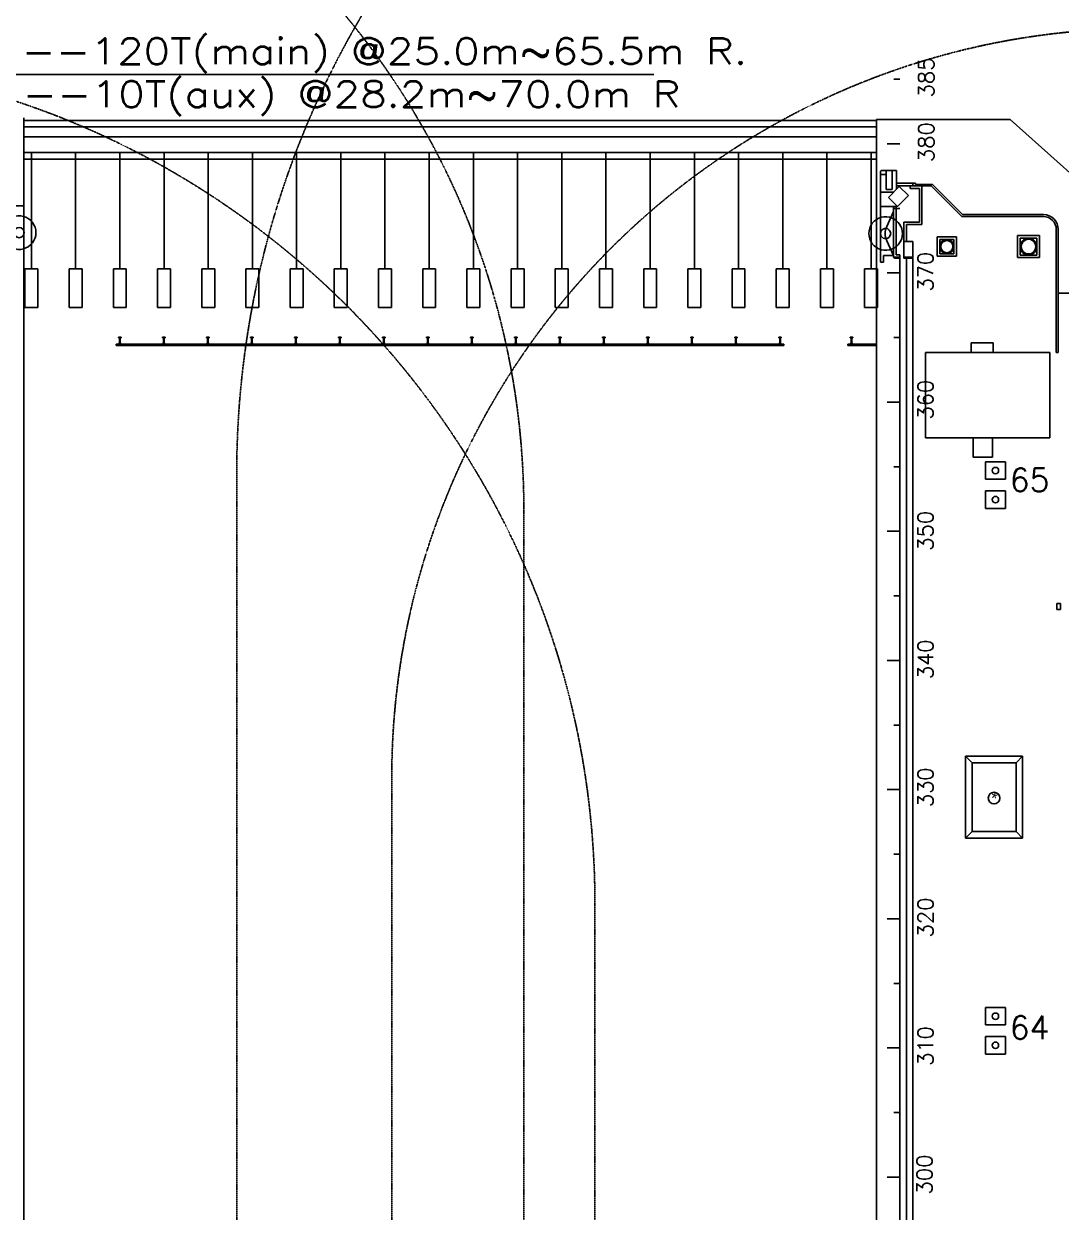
# Model space of a CAD drawing. Header units: inches. Extents: x 2621776591 to 2623670951, y 363331607 to 364354604.
# Drawn here: x 2622812144 to 2622892428, y 364053893 to 364145902 of the extents above; entities that cross this region are included whole.
import ezdxf
from ezdxf.enums import TextEntityAlignment as Align

# ---------------------------------------------------------------- set-up
doc = ezdxf.new("R2010")
doc.units = ezdxf.units.IN
doc.header["$MEASUREMENT"] = 0
doc.linetypes.add('BORDERX2', pattern=[3.5, 1, -0.5, 1, -0.5, 0, -0.5])
for name, color, linetype in [('ANCHOR POINT', 7, 'Continuous'), ('BLDG', 3, 'Continuous'), ('BOLLARD', 1, 'Continuous'), ('Bollard Nos.', 7, 'Continuous'), ('BOLLARD1', 1, 'Continuous'), ('DIM', 8, 'Continuous'), ('Dock CH Text', 8, 'Continuous'), ('Dock Chainage', 8, 'Continuous'), ('DOCK GATE', 7, 'Continuous'), ('LTOWER', 2, 'Continuous'), ('PIER', 7, 'Continuous'), ('PLAN', 2, 'Continuous'), ('THRUST BLOCK', 7, 'Continuous')]:
    doc.layers.add(name, color=color, linetype=linetype)
doc.layers.add('CRANE', color=7, linetype='Continuous', true_color=0x7f3f7f)
doc.layers.get('BOLLARD1').off()
doc.styles.add('ROMANS', font='romans')
doc.styles.get("Standard").update_dxf_attribs({"font": 'arial.ttf'})

# ---------------------------------------------------------------- blocks, each defined once
blk = doc.blocks.new('A$C48C768FC')
at = {"layer": 'Dock Chainage'}
for p, q in [((315350, 430000), (315825, 430000)), ((314850, 425000), (315825, 425000)), ((315350, 420000), (315825, 420000)), ((314850, 415000), (315825, 415000)), ((315350, 410000), (315825, 410000)), ((314850, 405000), (315825, 405000)), ((315350, 400000), (315825, 400000)), ((314850, 395000), (315825, 395000)), ((315350, 390000), (315825, 390000)), ((314850, 385000), (315825, 385000)), ((315350, 380000), (315825, 380000)), ((314850, 375000), (315825, 375000)), ((315350, 370000), (315825, 370000)), ((314850, 365000), (315825, 365000)), ((315350, 360000), (315825, 360000)), ((314850, 355000), (315825, 355000)), ((315350, 350000), (315825, 350000)), ((314850, 345000), (315825, 345000))]:
    blk.add_line(p, q, dxfattribs=at)
at = {"layer": 'Dock CH Text', "style": 'ROMANS'}
for s, p in [('385', (318466, 430126)), ('380', (318466, 425126)), ('370', (318401, 415101)), ('360', (318401, 405191)), ('350', (318401, 395039)), ('340', (318401, 385089)), ('330', (318401, 375180)), ('320', (318401, 365107)), ('310', (318401, 355155)), ('300', (318326, 345203))]:
    blk.add_text(s, height=1200, rotation=90, dxfattribs=at).set_placement(p, align=Align.CENTER)
blk = doc.blocks.new('BOLLARD1')
at = {"layer": 'BOLLARD'}
for p, q in [((-3325, -1200), (-1775, -1200)), ((-3325, -1200), (-3325, -2550)), ((-1775, -1200), (-1775, -2550)), ((-3325, -2550), (-1775, -2550)), ((-3325, -3450), (-3325, -4800)), ((-3325, -3450), (-1775, -3450)), ((-1775, -3450), (-1775, -4800)), ((-3325, -4800), (-1775, -4800))]:
    blk.add_line(p, q, dxfattribs=at)
for centre in [(-2550, -1875), (-2550, -4125)]:
    blk.add_circle(centre, 250, dxfattribs=at)
blk = doc.blocks.new('A$C6b66f7a2')
at = {"layer": 'BOLLARD1', "rotation": 180}
blk.add_blockref('BOLLARD1', (2622884786, 364107187), dxfattribs=at)
at = {"layer": 'BOLLARD1', "xscale": -1}
blk.add_blockref('BOLLARD1', (2622884786, 364070942), dxfattribs=at)
at = {"layer": 'Bollard Nos.', "style": 'ROMANS'}
for s, p in [('65', (2622888442, 364109692)), ('64', (2622888442, 364067286))]:
    blk.add_text(s, height=1800, dxfattribs=at).set_placement(p)

msp = doc.modelspace()

# ---------------------------------------------------------------- linework, layer by layer
at = {"layer": 'ANCHOR POINT'}
for p, q in [((2622892083.8, 364101014.8), (2622892383.8, 364101014.8)), ((2622892083.8, 364100564.8), (2622892083.8, 364101014.8)), ((2622892083.8, 364100564.8), (2622892383.8, 364100564.8)), ((2622892383.8, 364100564.8), (2622892383.8, 364101014.8))]:
    msp.add_line(p, q, dxfattribs=at)
at = {"layer": 'BLDG'}
for p, q in [((2622885468.8, 364120449.8), (2622885468.8, 364121199.8)), ((2622887168.8, 364121199.8), (2622885468.8, 364121199.8)), ((2622887168.8, 364120449.8), (2622887168.8, 364121199.8)), ((2622891544.3, 364120449.8), (2622881929.3, 364120449.8)), ((2622881929.3, 364113849.8), (2622881929.3, 364120449.8)), ((2622891544.3, 364113849.8), (2622891544.3, 364120449.8)), ((2622891544.3, 364113849.8), (2622881929.3, 364113849.8)), ((2622885612, 364113849.8), (2622885612, 364112349.8)), ((2622887112, 364112349.8), (2622887112, 364113849.8)), ((2622885612, 364112349.8), (2622887112, 364112349.8))]:
    msp.add_line(p, q, dxfattribs=at)
at = {"layer": 'CRANE', "color": 7, "linetype": 'Continuous'}
msp.add_line((2622803658.8, 364141986.6, 0), (2622860893.9, 364141986.6, 0), dxfattribs=at)
at = {"layer": 'CRANE', "linetype": 'BORDERX2'}
for p, q in [((2622828621.1, 364111009, 0), (2622828621.1, 363568050.6, 0)), ((2622850843.7, 364108242.3, 0), (2622850843.7, 363612984.6, 0)), ((2622840620.7, 364087548.4, 0), (2622840620.7, 363544555.7, 0)), ((2622856343.8, 363643484.6, 0), (2622856343.8, 364077774.5, 0))]:
    msp.add_line(p, q, dxfattribs=at)
for centre, radius, start, end in [((2622898620.7, 364111009, 0), 70000, 0, 180), ((2622790843.7, 364108242.3, 0), 60000, 0, 180), ((2622898620.7, 364087532.9, 0), 58000, 359.984697, 180.015303), ((2622790843.8, 364077742.3, 0), 65500, 0, 180)]:
    msp.add_arc(centre, radius, start, end, dxfattribs=at)
at = {"layer": 'DOCK GATE'}
for p, q in [((2622812143.8, 364138424.3), (2622878143.8, 364138424.3)), ((2622812143.8, 364137924.3), (2622878143.8, 364137924.3)), ((2622878143.8, 364137160.1), (2622812143.8, 364137160.1)), ((2622812143.8, 364135924.3), (2622878143.8, 364135924.3)), ((2622812143.8, 364135424.3), (2622878143.8, 364135424.3))]:
    msp.add_line(p, q, dxfattribs=at)
at = {"layer": 'LTOWER'}
for p, q in [((2622885529, 364088689.8), (2622885029, 364089189.8)), ((2622889429, 364089189.8), (2622885029, 364089189.8)), ((2622885029, 364089189.8), (2622885029, 364082864.8)), ((2622885529, 364088689.8), (2622885529, 364083364.8)), ((2622888929, 364088689.8), (2622885529, 364088689.8)), ((2622888929, 364088689.8), (2622889429, 364089189.8)), ((2622888929, 364088689.8), (2622888929, 364083364.8)), ((2622889429, 364089189.8), (2622889429, 364082864.8)), ((2622885029, 364082864.8), (2622885529, 364083364.8)), ((2622889429, 364082864.8), (2622885029, 364082864.8)), ((2622888929, 364083364.8), (2622885529, 364083364.8)), ((2622889429, 364082864.8), (2622888929, 364083364.8))]:
    msp.add_line(p, q, dxfattribs=at)
msp.add_circle((2622887229, 364085955.3), 450, dxfattribs=at)
at = {"layer": 'PIER'}
for p, q in [((2622812143.8, 363756609.7), (2622812143.8, 364138609.7)), ((2622878143.8, 363756609.7), (2622878143.8, 364138494.3)), ((2622888482.6, 364138494.3), (2622878143.8, 364138494.3)), ((2622894986.5, 364132670.8), (2622888482.6, 364138494.3)), ((2622879943.8, 363752199.3), (2622879943.8, 364128024.8)), ((2622880443.8, 363745499.3), (2622880443.8, 364127749.8)), ((2622880943.8, 363743799.3), (2622880943.8, 364127749.8))]:
    msp.add_line(p, q, dxfattribs=at)
at = {"layer": 'PLAN'}
for p, q in [((2622878483.8, 364134539.8), (2622878443.8, 364134499.8)), ((2622878443.8, 364131789.8), (2622878443.8, 364134499.8)), ((2622879693.8, 364134539.8), (2622878483.8, 364134539.8)), ((2622878888.8, 364133069.8), (2622878888.8, 364134539.8)), ((2622879348.8, 364133069.8), (2622879348.8, 364134539.8)), ((2622879693.8, 364133109.9), (2622879693.8, 364134539.8)), ((2622878888.8, 364134239.8), (2622878443.8, 364134239.8)), ((2622879688.8, 364133549.8), (2622881148.8, 364133549.8)), ((2622880948.8, 364133549.8), (2622880948.8, 364133349.8)), ((2622881148.8, 364133549.8), (2622881148.8, 364133449.8)), ((2622881148.8, 364133449.8), (2622882464.8, 364133449.8)), ((2622884789.8, 364131124.8), (2622882464.8, 364133449.8)), ((2622879453.7, 364132869.8), (2622878443.8, 364132869.8)), ((2622879348.8, 364133069.8), (2622878888.8, 364133069.8)), ((2622879049.1, 364132465.2), (2622879897.6, 364133313.7)), ((2622879756.2, 364131758.1), (2622879049.1, 364132465.2)), ((2622879688.8, 364133349.8), (2622882352.7, 364133349.8)), ((2622879756.2, 364131758.1), (2622880604.7, 364132606.6)), ((2622880604.7, 364132606.6), (2622879897.6, 364133313.7)), ((2622880748.8, 364133349.8), (2622880748.8, 364133149.8)), ((2622880748.8, 364133149.8), (2622881448.8, 364133149.8)), ((2622881448.8, 364133149.8), (2622881448.8, 364130549.8)), ((2622881648.8, 364133349.8), (2622881648.8, 364130349.8)), ((2622884727.7, 364130974.8), (2622882352.7, 364133349.8)), ((2622810733.8, 364131819.7), (2622812143.8, 364131819.7)), ((2622878443.8, 364127449.8), (2622878443.8, 364131874.8)), ((2622878483.8, 364131749.8), (2622878443.8, 364131789.8)), ((2622879663.8, 364131749.8), (2622878483.8, 364131749.8)), ((2622879458.8, 364131749.8), (2622879458.8, 364127824.8)), ((2622879658.8, 364131749.8), (2622879658.8, 364128024.8)), ((2622879458.8, 364131374.8), (2622878930.3, 364130218.1)), ((2622891047.8, 364130974.8), (2622884727.7, 364130974.8)), ((2622891047.8, 364131124.8), (2622884789.8, 364131124.8)), ((2622880243.8, 364127749.8), (2622880243.8, 364130549.8)), ((2622881448.8, 364130549.8), (2622880243.8, 364130549.8)), ((2622880443.8, 364130349.8), (2622880443.8, 364129049.8)), ((2622881648.8, 364130349.8), (2622880443.8, 364130349.8)), ((2622892047.8, 364129974.8), (2622892047.8, 364120449.8)), ((2622892197.8, 364129974.8), (2622892197.8, 364120449.8)), ((2622878930.3, 364129106.4), (2622879458.8, 364127949.8)), ((2622880243.8, 364129049.8), (2622880943.8, 364129049.8)), ((2622880943.8, 364129049.8), (2622880943.8, 364127749.8)), ((2622882829.8, 364127899.8), (2622882829.8, 364129399.8)), ((2622882829.8, 364129399.8), (2622884329.8, 364129399.8)), ((2622883029.8, 364128099.8), (2622883029.8, 364129199.8)), ((2622883029.8, 364129199.8), (2622884129.8, 364129199.8)), ((2622884129.8, 364128099.8), (2622884129.8, 364129199.8)), ((2622884329.8, 364127899.8), (2622884329.8, 364129399.8)), ((2622889048.8, 364129499.8), (2622890748.8, 364129499.8)), ((2622889048.8, 364127799.8), (2622889048.8, 364129499.8)), ((2622889248.8, 364129299.8), (2622890548.8, 364129299.8)), ((2622889248.8, 364127999.8), (2622889248.8, 364129299.8)), ((2622890548.8, 364127999.8), (2622890548.8, 364129299.8)), ((2622890748.8, 364127799.8), (2622890748.8, 364129499.8)), ((2622878673.8, 364127449.8), (2622878673.8, 364127949.8)), ((2622878673.8, 364127949.8), (2622879458.8, 364127949.8)), ((2622879943.8, 364128024.8), (2622879658.8, 364128024.8)), ((2622882829.8, 364127899.8), (2622884329.8, 364127899.8)), ((2622883029.8, 364128099.8), (2622884129.8, 364128099.8)), ((2622889248.8, 364127999.8), (2622890548.8, 364127999.8)), ((2622878443.8, 364127449.8), (2622878673.8, 364127449.8)), ((2622879543.2, 364127749.8), (2622879458.8, 364127824.8)), ((2622879943.8, 364127824.8), (2622879458.8, 364127824.8)), ((2622879828.2, 364127749.8), (2622879543.2, 364127749.8)), ((2622879943.8, 364127824.8), (2622879828.2, 364127749.8)), ((2622880943.8, 364127824.8), (2622880243.8, 364127824.8)), ((2622880243.8, 364127749.8), (2622880943.8, 364127749.8)), ((2622889048.8, 364127799.8), (2622890748.8, 364127799.8)), ((2622892218.8, 364125049.8), (2622898693.8, 364125049.8)), ((2622819474.7, 364121649.2), (2622819677.6, 364121649.2)), ((2622819474.7, 364121596.8), (2622819474.7, 364121649.2)), ((2622819550.4, 364121596.8), (2622819474.7, 364121596.8)), ((2622819550.4, 364121144.7), (2622819550.4, 364121596.8)), ((2622819677.6, 364121596.8), (2622819601.9, 364121596.8)), ((2622819601.9, 364121596.8), (2622819601.9, 364121144.7)), ((2622819677.6, 364121649.2), (2622819677.6, 364121596.8)), ((2622822880.7, 364121649.2), (2622823083.6, 364121649.2)), ((2622822880.7, 364121596.8), (2622822880.7, 364121649.2)), ((2622822956.4, 364121596.8), (2622822880.7, 364121596.8)), ((2622822956.4, 364121144.7), (2622822956.4, 364121596.8)), ((2622823007.9, 364121596.8), (2622823007.9, 364121144.7)), ((2622823083.6, 364121596.8), (2622823007.9, 364121596.8)), ((2622823083.6, 364121649.2), (2622823083.6, 364121596.8)), ((2622826286.7, 364121649.2), (2622826489.6, 364121649.2)), ((2622826286.7, 364121596.8), (2622826286.7, 364121649.2)), ((2622826362.4, 364121596.8), (2622826286.7, 364121596.8)), ((2622826362.4, 364121144.7), (2622826362.4, 364121596.8)), ((2622826489.6, 364121596.8), (2622826413.9, 364121596.8)), ((2622826413.9, 364121596.8), (2622826413.9, 364121144.7)), ((2622826489.6, 364121649.2), (2622826489.6, 364121596.8)), ((2622829692.7, 364121596.8), (2622829692.7, 364121649.2)), ((2622829692.7, 364121649.2), (2622829895.6, 364121649.2)), ((2622829768.4, 364121596.8), (2622829692.7, 364121596.8)), ((2622829768.4, 364121144.7), (2622829768.4, 364121596.8)), ((2622829895.6, 364121596.8), (2622829819.9, 364121596.8)), ((2622829819.9, 364121596.8), (2622829819.9, 364121144.7)), ((2622829895.6, 364121649.2), (2622829895.6, 364121596.8)), ((2622833098.7, 364121596.8), (2622833098.7, 364121649.2)), ((2622833098.7, 364121649.2), (2622833301.6, 364121649.2)), ((2622833174.4, 364121596.8), (2622833098.7, 364121596.8)), ((2622833174.4, 364121144.7), (2622833174.4, 364121596.8)), ((2622833225.9, 364121596.8), (2622833225.9, 364121144.7)), ((2622833301.6, 364121596.8), (2622833225.9, 364121596.8)), ((2622833301.6, 364121649.2), (2622833301.6, 364121596.8)), ((2622836504.7, 364121596.8), (2622836504.7, 364121649.2)), ((2622836504.7, 364121649.2), (2622836707.6, 364121649.2)), ((2622836580.4, 364121596.8), (2622836504.7, 364121596.8)), ((2622836580.4, 364121144.7), (2622836580.4, 364121596.8)), ((2622836707.6, 364121596.8), (2622836631.9, 364121596.8)), ((2622836631.9, 364121596.8), (2622836631.9, 364121144.7)), ((2622836707.6, 364121649.2), (2622836707.6, 364121596.8)), ((2622839910.7, 364121649.2), (2622840113.6, 364121649.2)), ((2622839910.7, 364121596.8), (2622839910.7, 364121649.2)), ((2622839986.4, 364121596.8), (2622839910.7, 364121596.8)), ((2622839986.4, 364121144.7), (2622839986.4, 364121596.8)), ((2622840037.9, 364121596.8), (2622840037.9, 364121144.7)), ((2622840113.6, 364121596.8), (2622840037.9, 364121596.8)), ((2622840113.6, 364121649.2), (2622840113.6, 364121596.8)), ((2622843316.7, 364121649.2), (2622843519.6, 364121649.2)), ((2622843316.7, 364121596.8), (2622843316.7, 364121649.2)), ((2622843392.4, 364121596.8), (2622843316.7, 364121596.8)), ((2622843392.4, 364121144.7), (2622843392.4, 364121596.8)), ((2622843519.6, 364121596.8), (2622843443.9, 364121596.8)), ((2622843443.9, 364121596.8), (2622843443.9, 364121144.7)), ((2622843519.6, 364121649.2), (2622843519.6, 364121596.8)), ((2622846722.7, 364121596.8), (2622846722.7, 364121649.2)), ((2622846722.7, 364121649.2), (2622846925.6, 364121649.2)), ((2622846798.4, 364121596.8), (2622846722.7, 364121596.8)), ((2622846798.4, 364121144.7), (2622846798.4, 364121596.8)), ((2622846849.9, 364121596.8), (2622846849.9, 364121144.7)), ((2622846925.6, 364121596.8), (2622846849.9, 364121596.8)), ((2622846925.6, 364121649.2), (2622846925.6, 364121596.8)), ((2622850128.7, 364121649.2), (2622850331.6, 364121649.2)), ((2622850128.7, 364121596.8), (2622850128.7, 364121649.2)), ((2622850204.4, 364121596.8), (2622850128.7, 364121596.8)), ((2622850204.4, 364121144.7), (2622850204.4, 364121596.8)), ((2622850331.6, 364121596.8), (2622850255.9, 364121596.8)), ((2622850255.9, 364121596.8), (2622850255.9, 364121144.7)), ((2622850331.6, 364121649.2), (2622850331.6, 364121596.8)), ((2622853534.7, 364121596.8), (2622853534.7, 364121649.2)), ((2622853534.7, 364121649.2), (2622853737.6, 364121649.2)), ((2622853610.4, 364121596.8), (2622853534.7, 364121596.8)), ((2622853610.4, 364121144.7), (2622853610.4, 364121596.8)), ((2622853737.6, 364121596.8), (2622853661.9, 364121596.8)), ((2622853661.9, 364121596.8), (2622853661.9, 364121144.7)), ((2622853737.6, 364121649.2), (2622853737.6, 364121596.8)), ((2622856940.7, 364121649.2), (2622857143.6, 364121649.2)), ((2622856940.7, 364121596.8), (2622856940.7, 364121649.2)), ((2622857016.4, 364121596.8), (2622856940.7, 364121596.8)), ((2622857016.4, 364121144.7), (2622857016.4, 364121596.8)), ((2622857067.9, 364121596.8), (2622857067.9, 364121144.7)), ((2622857143.6, 364121596.8), (2622857067.9, 364121596.8)), ((2622857143.6, 364121649.2), (2622857143.6, 364121596.8)), ((2622860346.7, 364121649.2), (2622860549.6, 364121649.2)), ((2622860346.7, 364121596.8), (2622860346.7, 364121649.2)), ((2622860422.4, 364121596.8), (2622860346.7, 364121596.8)), ((2622860422.4, 364121144.7), (2622860422.4, 364121596.8)), ((2622860473.9, 364121596.8), (2622860473.9, 364121144.7)), ((2622860549.6, 364121596.8), (2622860473.9, 364121596.8)), ((2622860549.6, 364121649.2), (2622860549.6, 364121596.8)), ((2622863752.7, 364121596.8), (2622863752.7, 364121649.2)), ((2622863752.7, 364121649.2), (2622863955.6, 364121649.2)), ((2622863828.4, 364121596.8), (2622863752.7, 364121596.8)), ((2622863828.4, 364121144.7), (2622863828.4, 364121596.8)), ((2622863955.6, 364121596.8), (2622863879.9, 364121596.8)), ((2622863879.9, 364121596.8), (2622863879.9, 364121144.7)), ((2622863955.6, 364121649.2), (2622863955.6, 364121596.8)), ((2622867158.7, 364121649.2), (2622867361.6, 364121649.2)), ((2622867158.7, 364121596.8), (2622867158.7, 364121649.2)), ((2622867234.4, 364121596.8), (2622867158.7, 364121596.8)), ((2622867234.4, 364121144.7), (2622867234.4, 364121596.8)), ((2622867285.9, 364121596.8), (2622867285.9, 364121144.7)), ((2622867361.6, 364121596.8), (2622867285.9, 364121596.8)), ((2622867361.6, 364121649.2), (2622867361.6, 364121596.8)), ((2622870564.7, 364121596.8), (2622870564.7, 364121649.2)), ((2622870564.7, 364121649.2), (2622870767.6, 364121649.2)), ((2622870640.4, 364121596.8), (2622870564.7, 364121596.8)), ((2622870640.4, 364121144.7), (2622870640.4, 364121596.8)), ((2622870691.9, 364121596.8), (2622870691.9, 364121144.7)), ((2622870767.6, 364121596.8), (2622870691.9, 364121596.8)), ((2622870767.6, 364121649.2), (2622870767.6, 364121596.8)), ((2622876100.3, 364121649.2), (2622876303.2, 364121649.2)), ((2622876100.3, 364121596.8), (2622876100.3, 364121649.2)), ((2622876176, 364121596.8), (2622876100.3, 364121596.8)), ((2622876176, 364121144.7), (2622876176, 364121596.8)), ((2622876303.2, 364121596.8), (2622876227.5, 364121596.8)), ((2622876227.5, 364121596.8), (2622876227.5, 364121144.7)), ((2622876303.2, 364121649.2), (2622876303.2, 364121596.8)), ((2622819285.9, 364121092.2), (2622819285.9, 364121004.9)), ((2622870956.4, 364121092.2), (2622819285.9, 364121092.2)), ((2622870956.4, 364121004.9), (2622819285.9, 364121004.9)), ((2622819474.7, 364121092.2), (2622819474.7, 364121144.7)), ((2622819474.7, 364121144.7), (2622819550.4, 364121144.7)), ((2622819677.6, 364121092.2), (2622819474.7, 364121092.2)), ((2622819601.9, 364121144.7), (2622819677.6, 364121144.7)), ((2622819677.6, 364121144.7), (2622819677.6, 364121092.2)), ((2622822880.7, 364121144.7), (2622822956.4, 364121144.7)), ((2622822880.7, 364121092.2), (2622822880.7, 364121144.7)), ((2622823083.6, 364121092.2), (2622822880.7, 364121092.2)), ((2622823007.9, 364121144.7), (2622823083.6, 364121144.7)), ((2622823083.6, 364121144.7), (2622823083.6, 364121092.2)), ((2622826286.7, 364121144.7), (2622826362.4, 364121144.7)), ((2622826286.7, 364121092.2), (2622826286.7, 364121144.7)), ((2622826489.6, 364121092.2), (2622826286.7, 364121092.2)), ((2622826413.9, 364121144.7), (2622826489.6, 364121144.7)), ((2622826489.6, 364121144.7), (2622826489.6, 364121092.2)), ((2622829692.7, 364121144.7), (2622829768.4, 364121144.7)), ((2622829692.7, 364121092.2), (2622829692.7, 364121144.7)), ((2622829895.6, 364121092.2), (2622829692.7, 364121092.2)), ((2622829819.9, 364121144.7), (2622829895.6, 364121144.7)), ((2622829895.6, 364121144.7), (2622829895.6, 364121092.2)), ((2622833098.7, 364121144.7), (2622833174.4, 364121144.7)), ((2622833098.7, 364121092.2), (2622833098.7, 364121144.7)), ((2622833301.6, 364121092.2), (2622833098.7, 364121092.2)), ((2622833225.9, 364121144.7), (2622833301.6, 364121144.7)), ((2622833301.6, 364121144.7), (2622833301.6, 364121092.2)), ((2622836504.7, 364121092.2), (2622836504.7, 364121144.7)), ((2622836504.7, 364121144.7), (2622836580.4, 364121144.7)), ((2622836707.6, 364121092.2), (2622836504.7, 364121092.2)), ((2622836631.9, 364121144.7), (2622836707.6, 364121144.7)), ((2622836707.6, 364121144.7), (2622836707.6, 364121092.2)), ((2622839910.7, 364121144.7), (2622839986.4, 364121144.7)), ((2622839910.7, 364121092.2), (2622839910.7, 364121144.7)), ((2622840113.6, 364121092.2), (2622839910.7, 364121092.2)), ((2622840037.9, 364121144.7), (2622840113.6, 364121144.7)), ((2622840113.6, 364121144.7), (2622840113.6, 364121092.2)), ((2622843316.7, 364121144.7), (2622843392.4, 364121144.7)), ((2622843316.7, 364121092.2), (2622843316.7, 364121144.7)), ((2622843519.6, 364121092.2), (2622843316.7, 364121092.2)), ((2622843443.9, 364121144.7), (2622843519.6, 364121144.7)), ((2622843519.6, 364121144.7), (2622843519.6, 364121092.2)), ((2622846722.7, 364121092.2), (2622846722.7, 364121144.7)), ((2622846722.7, 364121144.7), (2622846798.4, 364121144.7)), ((2622846925.6, 364121092.2), (2622846722.7, 364121092.2)), ((2622846849.9, 364121144.7), (2622846925.6, 364121144.7)), ((2622846925.6, 364121144.7), (2622846925.6, 364121092.2)), ((2622850128.7, 364121144.7), (2622850204.4, 364121144.7)), ((2622850128.7, 364121092.2), (2622850128.7, 364121144.7)), ((2622850331.6, 364121092.2), (2622850128.7, 364121092.2)), ((2622850255.9, 364121144.7), (2622850331.6, 364121144.7)), ((2622850331.6, 364121144.7), (2622850331.6, 364121092.2)), ((2622853534.7, 364121144.7), (2622853610.4, 364121144.7)), ((2622853534.7, 364121092.2), (2622853534.7, 364121144.7)), ((2622853737.6, 364121092.2), (2622853534.7, 364121092.2)), ((2622853661.9, 364121144.7), (2622853737.6, 364121144.7)), ((2622853737.6, 364121144.7), (2622853737.6, 364121092.2)), ((2622856940.7, 364121144.7), (2622857016.4, 364121144.7)), ((2622856940.7, 364121092.2), (2622856940.7, 364121144.7)), ((2622857143.6, 364121092.2), (2622856940.7, 364121092.2)), ((2622857067.9, 364121144.7), (2622857143.6, 364121144.7)), ((2622857143.6, 364121144.7), (2622857143.6, 364121092.2)), ((2622860346.7, 364121092.2), (2622860346.7, 364121144.7)), ((2622860346.7, 364121144.7), (2622860422.4, 364121144.7)), ((2622860549.6, 364121092.2), (2622860346.7, 364121092.2)), ((2622860473.9, 364121144.7), (2622860549.6, 364121144.7)), ((2622860549.6, 364121144.7), (2622860549.6, 364121092.2)), ((2622863752.7, 364121144.7), (2622863828.4, 364121144.7)), ((2622863752.7, 364121092.2), (2622863752.7, 364121144.7)), ((2622863955.6, 364121092.2), (2622863752.7, 364121092.2)), ((2622863879.9, 364121144.7), (2622863955.6, 364121144.7)), ((2622863955.6, 364121144.7), (2622863955.6, 364121092.2)), ((2622867158.7, 364121144.7), (2622867234.4, 364121144.7)), ((2622867158.7, 364121092.2), (2622867158.7, 364121144.7)), ((2622867361.6, 364121092.2), (2622867158.7, 364121092.2)), ((2622867285.9, 364121144.7), (2622867361.6, 364121144.7)), ((2622867361.6, 364121144.7), (2622867361.6, 364121092.2)), ((2622870564.7, 364121092.2), (2622870564.7, 364121144.7)), ((2622870564.7, 364121144.7), (2622870640.4, 364121144.7)), ((2622870767.6, 364121092.2), (2622870564.7, 364121092.2)), ((2622870691.9, 364121144.7), (2622870767.6, 364121144.7)), ((2622870767.6, 364121144.7), (2622870767.6, 364121092.2)), ((2622870956.4, 364121092.2), (2622870956.4, 364121004.9)), ((2622878143.8, 364121092.2), (2622875911.5, 364121092.2)), ((2622875911.5, 364121092.2), (2622875911.5, 364121004.9)), ((2622878143.8, 364121004.9), (2622875911.5, 364121004.9)), ((2622876100.3, 364121092.2), (2622876100.3, 364121144.7)), ((2622876100.3, 364121144.7), (2622876176, 364121144.7)), ((2622876303.2, 364121092.2), (2622876100.3, 364121092.2)), ((2622876227.5, 364121144.7), (2622876303.2, 364121144.7)), ((2622876303.2, 364121144.7), (2622876303.2, 364121092.2)), ((2622892047.8, 364120449.8), (2622892197.8, 364120449.8))]:
    msp.add_line(p, q, dxfattribs=at)
for centre, radius in [((2622811784.8, 364129732.2), 394), ((2622883579.8, 364128649.8), 550), ((2622883579.8, 364128649.8), 470), ((2622889898.8, 364128649.8), 650), ((2622889898.8, 364128649.8), 570)]:
    msp.add_circle(centre, radius, dxfattribs=at)
for centre, radius, start, end in [((2622811784.8, 364129732.2), 1300, 246.820955, 113.179045), ((2622878837.8, 364129662.3), 1300, 66.820955, 293.179045), ((2622878837.8, 364129662.2), 1300, 293.178569, 66.821431), ((2622891047.8, 364129974.8), 1150, 0, 90), ((2622891047.8, 364129974.8), 1000, 0, 90), ((2622878837.8, 364129662.3), 394, 86.754498, 273.245502), ((2622879993.8, 364129662.3), 1200, 152.407174, 207.592826), ((2622878837.8, 364129662.3), 394, 273.245529, 86.754471)]:
    msp.add_arc(centre, radius, start, end, dxfattribs=at)
at = {"layer": 'THRUST BLOCK'}
for p, q in [((2622812736.1, 364126924.3), (2622812736.1, 364135924.3)), ((2622816156.1, 364126924.3), (2622816156.1, 364135924.3)), ((2622819576.1, 364126924.3), (2622819576.1, 364135924.3)), ((2622822996.1, 364126924.3), (2622822996.1, 364135924.3)), ((2622826416.1, 364126924.3), (2622826416.1, 364135924.3)), ((2622829836.1, 364126924.3), (2622829836.1, 364135924.3)), ((2622833256.1, 364126924.3), (2622833256.1, 364135924.3)), ((2622836676.1, 364126924.3), (2622836676.1, 364135924.3)), ((2622840096.1, 364126924.3), (2622840096.1, 364135924.3)), ((2622843516.1, 364126924.3), (2622843516.1, 364135924.3)), ((2622846936.1, 364126924.3), (2622846936.1, 364135924.3)), ((2622850356.1, 364126924.3), (2622850356.1, 364135924.3)), ((2622853776.1, 364126924.3), (2622853776.1, 364135924.3)), ((2622857196.1, 364126924.3), (2622857196.1, 364135924.3)), ((2622860616.1, 364126924.3), (2622860616.1, 364135924.3)), ((2622864036.1, 364126924.3), (2622864036.1, 364135924.3)), ((2622867456.1, 364126924.3), (2622867456.1, 364135924.3)), ((2622870876.1, 364126924.3), (2622870876.1, 364135924.3)), ((2622874296.1, 364126924.3), (2622874296.1, 364135924.3)), ((2622877716.1, 364126924.3), (2622877716.1, 364135924.3)), ((2622813236.1, 364126924.3), (2622812236.1, 364126924.3)), ((2622812236.1, 364126924.3), (2622812236.1, 364123924.3)), ((2622813236.1, 364123924.3), (2622813236.1, 364126924.3)), ((2622816656.1, 364126924.3), (2622815656.1, 364126924.3)), ((2622815656.1, 364126924.3), (2622815656.1, 364123924.3)), ((2622816656.1, 364123924.3), (2622816656.1, 364126924.3)), ((2622820076.1, 364126924.3), (2622819076.1, 364126924.3)), ((2622819076.1, 364126924.3), (2622819076.1, 364123924.3)), ((2622820076.1, 364123924.3), (2622820076.1, 364126924.3)), ((2622823496.1, 364126924.3), (2622822496.1, 364126924.3)), ((2622822496.1, 364126924.3), (2622822496.1, 364123924.3)), ((2622823496.1, 364123924.3), (2622823496.1, 364126924.3)), ((2622826916.1, 364126924.3), (2622825916.1, 364126924.3)), ((2622825916.1, 364126924.3), (2622825916.1, 364123924.3)), ((2622826916.1, 364123924.3), (2622826916.1, 364126924.3)), ((2622830336.1, 364126924.3), (2622829336.1, 364126924.3)), ((2622829336.1, 364126924.3), (2622829336.1, 364123924.3)), ((2622830336.1, 364123924.3), (2622830336.1, 364126924.3)), ((2622833756.1, 364126924.3), (2622832756.1, 364126924.3)), ((2622832756.1, 364126924.3), (2622832756.1, 364123924.3)), ((2622833756.1, 364123924.3), (2622833756.1, 364126924.3)), ((2622837176.1, 364126924.3), (2622836176.1, 364126924.3)), ((2622836176.1, 364126924.3), (2622836176.1, 364123924.3)), ((2622837176.1, 364123924.3), (2622837176.1, 364126924.3)), ((2622840596.1, 364126924.3), (2622839596.1, 364126924.3)), ((2622839596.1, 364126924.3), (2622839596.1, 364123924.3)), ((2622840596.1, 364123924.3), (2622840596.1, 364126924.3)), ((2622844016.1, 364126924.3), (2622843016.1, 364126924.3)), ((2622843016.1, 364126924.3), (2622843016.1, 364123924.3)), ((2622844016.1, 364123924.3), (2622844016.1, 364126924.3)), ((2622847436.1, 364126924.3), (2622846436.1, 364126924.3)), ((2622846436.1, 364126924.3), (2622846436.1, 364123924.3)), ((2622847436.1, 364123924.3), (2622847436.1, 364126924.3)), ((2622850856.1, 364126924.3), (2622849856.1, 364126924.3)), ((2622849856.1, 364126924.3), (2622849856.1, 364123924.3)), ((2622850856.1, 364123924.3), (2622850856.1, 364126924.3)), ((2622854276.1, 364126924.3), (2622853276.1, 364126924.3)), ((2622853276.1, 364126924.3), (2622853276.1, 364123924.3)), ((2622854276.1, 364123924.3), (2622854276.1, 364126924.3)), ((2622857696.1, 364126924.3), (2622856696.1, 364126924.3)), ((2622856696.1, 364126924.3), (2622856696.1, 364123924.3)), ((2622857696.1, 364123924.3), (2622857696.1, 364126924.3)), ((2622861116.1, 364126924.3), (2622860116.1, 364126924.3)), ((2622860116.1, 364126924.3), (2622860116.1, 364123924.3)), ((2622861116.1, 364123924.3), (2622861116.1, 364126924.3)), ((2622864536.1, 364126924.3), (2622863536.1, 364126924.3)), ((2622863536.1, 364126924.3), (2622863536.1, 364123924.3)), ((2622864536.1, 364123924.3), (2622864536.1, 364126924.3)), ((2622867956.1, 364126924.3), (2622866956.1, 364126924.3)), ((2622866956.1, 364126924.3), (2622866956.1, 364123924.3)), ((2622867956.1, 364123924.3), (2622867956.1, 364126924.3)), ((2622871376.1, 364126924.3), (2622870376.1, 364126924.3)), ((2622870376.1, 364126924.3), (2622870376.1, 364123924.3)), ((2622871376.1, 364123924.3), (2622871376.1, 364126924.3)), ((2622874796.1, 364126924.3), (2622873796.1, 364126924.3)), ((2622873796.1, 364126924.3), (2622873796.1, 364123924.3)), ((2622874796.1, 364123924.3), (2622874796.1, 364126924.3)), ((2622878216.1, 364126924.3), (2622877216.1, 364126924.3)), ((2622877216.1, 364126924.3), (2622877216.1, 364123924.3)), ((2622878216.1, 364123924.3), (2622878216.1, 364126924.3)), ((2622812236.1, 364123924.3), (2622813236.1, 364123924.3)), ((2622815656.1, 364123924.3), (2622816656.1, 364123924.3)), ((2622819076.1, 364123924.3), (2622820076.1, 364123924.3)), ((2622822496.1, 364123924.3), (2622823496.1, 364123924.3)), ((2622825916.1, 364123924.3), (2622826916.1, 364123924.3)), ((2622829336.1, 364123924.3), (2622830336.1, 364123924.3)), ((2622832756.1, 364123924.3), (2622833756.1, 364123924.3)), ((2622836176.1, 364123924.3), (2622837176.1, 364123924.3)), ((2622839596.1, 364123924.3), (2622840596.1, 364123924.3)), ((2622843016.1, 364123924.3), (2622844016.1, 364123924.3)), ((2622846436.1, 364123924.3), (2622847436.1, 364123924.3)), ((2622849856.1, 364123924.3), (2622850856.1, 364123924.3)), ((2622853276.1, 364123924.3), (2622854276.1, 364123924.3)), ((2622856696.1, 364123924.3), (2622857696.1, 364123924.3)), ((2622860116.1, 364123924.3), (2622861116.1, 364123924.3)), ((2622863536.1, 364123924.3), (2622864536.1, 364123924.3)), ((2622866956.1, 364123924.3), (2622867956.1, 364123924.3)), ((2622870376.1, 364123924.3), (2622871376.1, 364123924.3)), ((2622873796.1, 364123924.3), (2622874796.1, 364123924.3)), ((2622877216.1, 364123924.3), (2622878216.1, 364123924.3))]:
    msp.add_line(p, q, dxfattribs=at)

# ---------------------------------------------------------------- block references
at = {"layer": 'DIM'}
msp.add_blockref('A$C6b66f7a2', (0, 0), dxfattribs=at)
at = {"layer": 'Dock Chainage'}
msp.add_blockref('A$C48C768FC', (2622564118.7, 363711609.7), dxfattribs=at)

# ---------------------------------------------------------------- texts
at = {"layer": 'CRANE', "color": 220, "style": 'ROMANS', "width": 1.2}
for s, p in [('B1--120T(main) @25.0m~65.5m R.', (2622807740.6, 364142777.6, 0)), ('B1--10T(aux) @28.2m~70.0m R', (2622807826.5, 364139452.8, 0))]:
    msp.add_text(s, height=2000, dxfattribs=at).set_placement(p)
at = {"layer": 'LTOWER'}
msp.add_text('*', height=900.9, rotation=349.22049, dxfattribs=at).set_placement((2622887229, 364085955.3), align=Align.MIDDLE)

doc.saveas('drawing.dxf')
